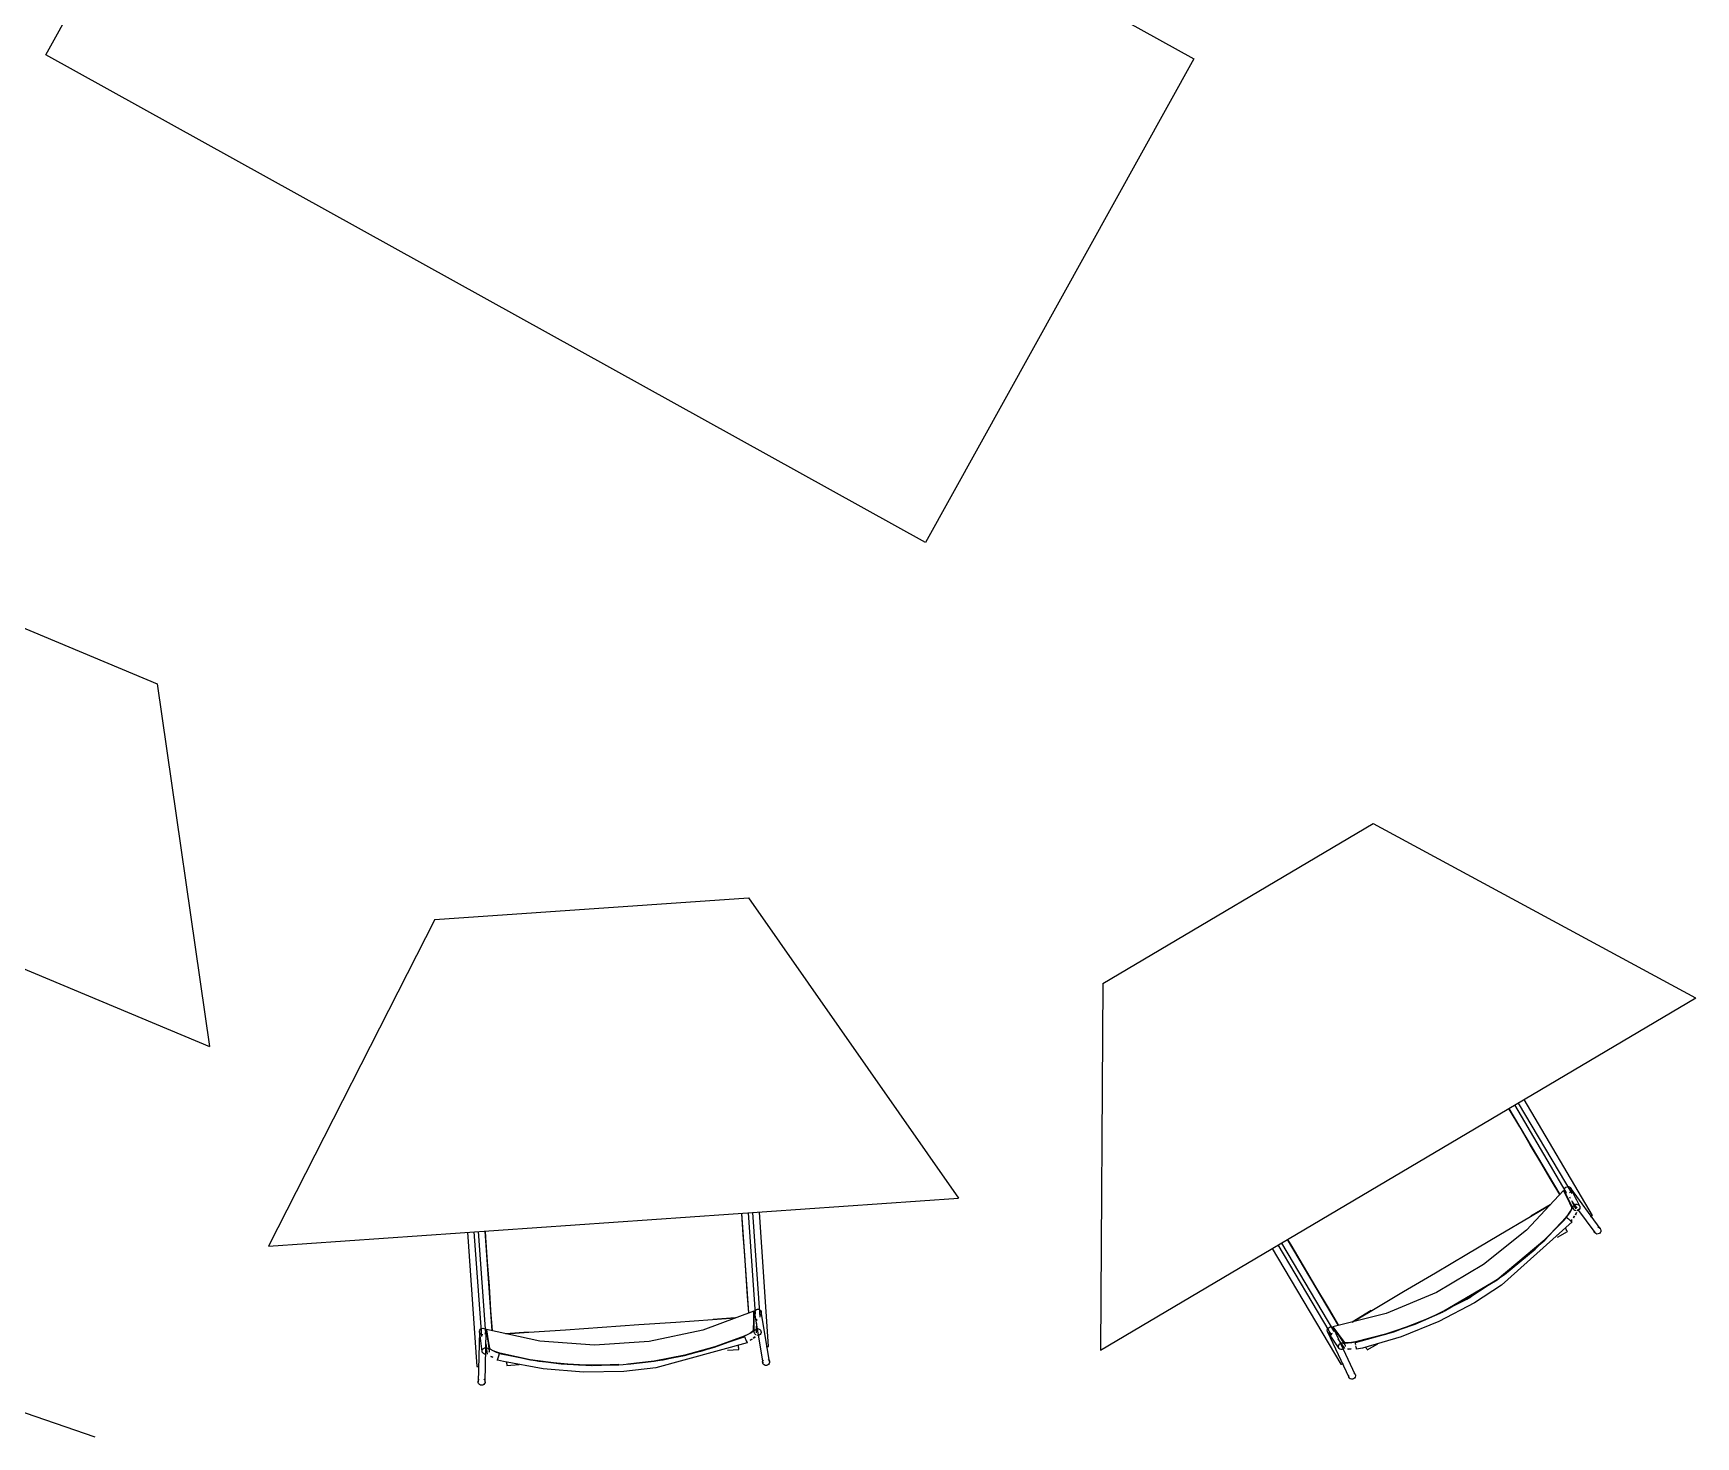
# Model space of a CAD drawing. Header units: metres. Extents: x 2.5 to 42.6, y 0.9 to 31.9.
# Drawn here: x 20.895 to 21.936, y 16.303 to 17.182 of the extents above; entities that cross this region are included whole.
import ezdxf

# ---------------------------------------------------------------- set-up
doc = ezdxf.new("R2010")
doc.units = ezdxf.units.M
for name, color, linetype in [('ARREDI', 9, 'Continuous'), ('PARETI_STRUTTURE', 7, 'Continuous'), ('PORTE_SCALE', 2, 'Continuous')]:
    doc.layers.add(name, color=color, linetype=linetype)

msp = doc.modelspace()

# ---------------------------------------------------------------- linework, layer by layer
at = {"layer": 'ARREDI'}
for points in [[(20.903, 17.1687), (21.0709, 17.4717)], [(21.0709, 17.4717), (21.6219, 17.1663)], [(21.454, 16.8633), (20.903, 17.1687)], [(21.6219, 17.1663), (21.454, 16.8633)], [(20.7911, 16.8507), (20.6061, 16.7148), (21.0056, 16.5475)], [(20.7911, 16.8507), (20.9727, 16.7747)], [(20.9727, 16.7747), (21.0056, 16.5475)], [(21.5649, 16.5869), (21.7343, 16.6872)], [(21.7343, 16.6872), (21.9362, 16.578)], [(21.1467, 16.6271), (21.3431, 16.6407)], [(21.3431, 16.6407), (21.4746, 16.4524)], [(21.1467, 16.6271), (21.0425, 16.4225), (21.4746, 16.4524)], [(21.5649, 16.5869), (21.5636, 16.3573), (21.9363, 16.578)], [(21.8511, 16.4548), (21.8458, 16.4638), (21.8392, 16.4749), (21.8326, 16.486), (21.826, 16.4971), (21.8194, 16.5083)], [(21.8542, 16.4568), (21.854, 16.4575), (21.8541, 16.4583), (21.8545, 16.4589), (21.855, 16.4594), (21.8557, 16.4597), (21.8565, 16.4598)], [(21.8565, 16.4598), (21.8572, 16.4595), (21.8578, 16.4591), (21.8579, 16.4589), (21.8582, 16.4585), (21.8583, 16.4577), (21.8582, 16.457), (21.8579, 16.4563), (21.8573, 16.4558)], [(21.855, 16.4405), (21.8566, 16.4424), (21.8578, 16.4443), (21.8586, 16.4458), (21.8587, 16.4467), (21.8561, 16.4521), (21.8535, 16.4574), (21.8302, 16.4324), (21.8034, 16.4109), (21.7739, 16.3934), (21.7423, 16.3803), (21.7091, 16.3719), (21.7125, 16.3671), (21.716, 16.3622)], [(21.8535, 16.4574), (21.8553, 16.456)], [(21.8573, 16.4534), (21.8577, 16.4526)], [(21.8584, 16.4511), (21.8591, 16.4497), (21.861, 16.4458)], [(21.3432, 16.3806), (21.3424, 16.391), (21.3416, 16.4039), (21.3407, 16.4167), (21.3398, 16.4297), (21.3389, 16.4426)], [(21.7212, 16.3749), (21.7335, 16.3822), (21.7533, 16.394), (21.7732, 16.4057), (21.793, 16.4175), (21.8129, 16.4293), (21.8327, 16.441), (21.845, 16.4483)], [(21.8551, 16.4405), (21.8417, 16.4263), (21.8118, 16.4013), (21.7786, 16.3816)], [(21.7787, 16.3816), (21.8118, 16.4013), (21.8417, 16.4262), (21.8549, 16.4404)], [(21.845, 16.4483), (21.833, 16.4412)], [(21.8587, 16.4467), (21.8586, 16.4459), (21.8579, 16.4444), (21.8566, 16.4425), (21.8551, 16.4405)], [(21.8555, 16.4404), (21.8557, 16.4402), (21.856, 16.4399), (21.8565, 16.4395)], [(21.8565, 16.4395), (21.857, 16.4391), (21.8576, 16.4386), (21.8581, 16.4381), (21.8585, 16.4378), (21.8587, 16.4376)], [(21.8588, 16.439), (21.8581, 16.4382)], [(21.8581, 16.4381), (21.8588, 16.439)], [(21.8613, 16.4446), (21.8605, 16.4448), (21.86, 16.4452), (21.8596, 16.4457), (21.8596, 16.4459), (21.8594, 16.4465), (21.8594, 16.4466), (21.8595, 16.4473), (21.8598, 16.4479), (21.8604, 16.4484), (21.8611, 16.4487), (21.8618, 16.4488)], [(21.8604, 16.4412), (21.8596, 16.44)], [(21.8597, 16.4401), (21.8604, 16.4412)], [(21.8616, 16.4435), (21.8609, 16.4419)], [(21.8609, 16.442), (21.8616, 16.4435)], [(21.8619, 16.4488), (21.8626, 16.4486), (21.8632, 16.4481), (21.8635, 16.4476), (21.8636, 16.4475), (21.8637, 16.4468), (21.8637, 16.4468), (21.8636, 16.4461), (21.8633, 16.4454), (21.8627, 16.4449), (21.862, 16.4446)], [(21.8704, 16.441), (21.871, 16.4413)], [(21.871, 16.4413), (21.8714, 16.4416), (21.8717, 16.4417), (21.8717, 16.4417), (21.8717, 16.4417)], [(21.1782, 16.4319), (21.1785, 16.4279), (21.1795, 16.4127), (21.1806, 16.3974), (21.1816, 16.3822), (21.1825, 16.3694)], [(21.8559, 16.4316), (21.8557, 16.4319), (21.8555, 16.4323), (21.8551, 16.4328), (21.8548, 16.4335)], [(21.8588, 16.4376), (21.8587, 16.4376)], [(21.8744, 16.43), (21.8737, 16.4303), (21.8731, 16.4307), (21.873, 16.4309), (21.873, 16.4309), (21.8727, 16.4313), (21.8726, 16.4321)], [(21.875, 16.4343), (21.8757, 16.4341), (21.8763, 16.4336), (21.8764, 16.4335), (21.8765, 16.4335), (21.8767, 16.433), (21.8769, 16.4323), (21.8768, 16.4315), (21.8764, 16.4309), (21.8759, 16.4304), (21.8752, 16.4301), (21.8744, 16.43)], [(21.6806, 16.4266), (21.6827, 16.4232), (21.6905, 16.4101), (21.6982, 16.3969), (21.706, 16.3837), (21.7125, 16.3727)], [(21.3403, 16.366), (21.3425, 16.367), (21.3445, 16.3682), (21.3458, 16.3692), (21.3463, 16.37), (21.3464, 16.3759), (21.3465, 16.3818), (21.3144, 16.3699), (21.2809, 16.3627), (21.2467, 16.3604), (21.2125, 16.3629), (21.1791, 16.3702), (21.1799, 16.3644), (21.1809, 16.3585)], [(21.1912, 16.3675), (21.2055, 16.3685), (21.2284, 16.3701), (21.2515, 16.3717), (21.2745, 16.3733), (21.2976, 16.3749), (21.3205, 16.3765), (21.3348, 16.3775)], [(21.3348, 16.3775), (21.3209, 16.3765)], [(21.3465, 16.3818), (21.3473, 16.3801)], [(21.3468, 16.381), (21.347, 16.3817), (21.3474, 16.3823), (21.348, 16.3827), (21.3487, 16.3829), (21.3495, 16.3829), (21.3502, 16.3826)], [(21.3481, 16.3766), (21.3481, 16.3756)], [(21.3502, 16.3826), (21.3507, 16.3821), (21.351, 16.3814), (21.3511, 16.3812), (21.3511, 16.3812), (21.3511, 16.3807), (21.3509, 16.3799), (21.3505, 16.3793), (21.3499, 16.3789)], [(21.7331, 16.3821), (21.7211, 16.3749)], [(21.7781, 16.3813), (21.7605, 16.3736), (21.742, 16.3672), (21.7232, 16.3624)], [(21.7233, 16.3624), (21.7421, 16.3673), (21.7605, 16.3736), (21.7781, 16.3813)], [(20.7476, 16.3671), (20.9338, 16.303)], [(21.1768, 16.3668), (21.176, 16.3669), (21.1754, 16.3672), (21.1749, 16.3678), (21.1746, 16.3685), (21.1746, 16.369), (21.1746, 16.369), (21.1746, 16.3692), (21.1748, 16.3699), (21.1753, 16.3705)], [(21.1753, 16.3705), (21.1759, 16.3709), (21.1767, 16.371), (21.1774, 16.3709), (21.1781, 16.3706), (21.1786, 16.37)], [(21.1782, 16.3673), (21.179, 16.3702)], [(21.1791, 16.3702), (21.1782, 16.3673)], [(21.2051, 16.3685), (21.1912, 16.3676)], [(21.3403, 16.366), (21.322, 16.3593), (21.3032, 16.3541), (21.2841, 16.3504), (21.2675, 16.3485)], [(21.2675, 16.3485), (21.284, 16.3504), (21.3031, 16.354), (21.3219, 16.3592), (21.3401, 16.3659)], [(21.3463, 16.37), (21.3459, 16.3692), (21.3445, 16.3682), (21.3426, 16.3671), (21.3403, 16.366)], [(21.3406, 16.3657), (21.3407, 16.3655), (21.3409, 16.3651), (21.3411, 16.3645)], [(21.3473, 16.3656), (21.3461, 16.3647)], [(21.3462, 16.3647), (21.3473, 16.3656)], [(21.3477, 16.3669), (21.3471, 16.3674), (21.3468, 16.368), (21.3467, 16.3686), (21.3467, 16.3688), (21.3469, 16.3695), (21.3469, 16.3695), (21.3473, 16.3701), (21.3479, 16.3705), (21.3486, 16.3707), (21.3494, 16.3706), (21.3501, 16.3703)], [(21.3481, 16.374), (21.348, 16.3724), (21.3479, 16.3681)], [(21.3481, 16.3705), (21.3482, 16.3705)], [(21.3501, 16.3703), (21.3506, 16.3698), (21.3509, 16.3692), (21.351, 16.3686), (21.351, 16.3684), (21.3509, 16.3678), (21.3508, 16.3677), (21.3504, 16.3671), (21.3498, 16.3667), (21.3491, 16.3665), (21.3483, 16.3666)], [(21.7086, 16.3678), (21.7079, 16.3675), (21.7072, 16.3676), (21.7065, 16.3678), (21.7059, 16.3683), (21.7057, 16.3687), (21.7057, 16.3687), (21.7056, 16.369), (21.7055, 16.3697), (21.7056, 16.3704)], [(21.7056, 16.3704), (21.706, 16.3711), (21.7066, 16.3715), (21.7073, 16.3718), (21.7081, 16.3718), (21.7087, 16.3715), (21.7093, 16.371)], [(21.7096, 16.3689), (21.7091, 16.3719)], [(21.7091, 16.3719), (21.7096, 16.3689)], [(21.1786, 16.3547), (21.1778, 16.3548), (21.1772, 16.3551), (21.1767, 16.3557), (21.1766, 16.3557), (21.1764, 16.3564), (21.1764, 16.3565), (21.1764, 16.3571), (21.1766, 16.3578), (21.1771, 16.3584)], [(21.1771, 16.3584), (21.1777, 16.3588), (21.1785, 16.3589), (21.1792, 16.3588), (21.1799, 16.3585), (21.1804, 16.358), (21.1804, 16.3579), (21.1806, 16.3573), (21.1807, 16.3571), (21.1807, 16.3565), (21.1804, 16.3559)], [(21.1797, 16.3548), (21.1788, 16.3607), (21.1786, 16.3621)], [(21.1874, 16.3554), (21.1849, 16.3562), (21.1828, 16.357), (21.1814, 16.3579), (21.1808, 16.3585)], [(21.1809, 16.3585), (21.1815, 16.3579), (21.1829, 16.357), (21.185, 16.3561), (21.1874, 16.3554)], [(21.1867, 16.3538), (21.1869, 16.3544), (21.187, 16.3549), (21.1871, 16.3551)], [(21.2449, 16.3477), (21.2257, 16.3487), (21.2064, 16.3513), (21.1874, 16.3554)], [(21.1875, 16.3554), (21.2065, 16.3513), (21.2258, 16.3487), (21.2449, 16.3477)], [(21.337, 16.3577), (21.337, 16.358), (21.337, 16.3585), (21.3369, 16.3591), (21.3369, 16.3599)], [(21.3411, 16.3645), (21.3414, 16.3638), (21.3417, 16.3631), (21.342, 16.3625), (21.3422, 16.3621), (21.3423, 16.3618)], [(21.3419, 16.3625), (21.3422, 16.3626)], [(21.3453, 16.3642), (21.3441, 16.3635)], [(21.3442, 16.3636), (21.3453, 16.3642)], [(21.3542, 16.3595), (21.3549, 16.3596)], [(21.3549, 16.3596), (21.3554, 16.3596), (21.3557, 16.3596), (21.3557, 16.3596), (21.3557, 16.3596)], [(21.7166, 16.3584), (21.7132, 16.3632), (21.7123, 16.3644)], [(21.7156, 16.3578), (21.7149, 16.3576), (21.7142, 16.3576), (21.7135, 16.3578), (21.7134, 16.3579), (21.7129, 16.3583), (21.7129, 16.3584), (21.7126, 16.3589), (21.7125, 16.3597), (21.7127, 16.3604)], [(21.7127, 16.3604), (21.713, 16.3611), (21.7136, 16.3615), (21.7143, 16.3618), (21.7151, 16.3618), (21.7158, 16.3615), (21.7158, 16.3615), (21.7163, 16.361), (21.7164, 16.3609), (21.7167, 16.3604), (21.7168, 16.3596)], [(21.716, 16.3622), (21.7168, 16.3619), (21.7185, 16.3618), (21.7208, 16.362), (21.7232, 16.3624)], [(21.7232, 16.3624), (21.7206, 16.362), (21.7184, 16.3618), (21.7167, 16.3619), (21.716, 16.3622)], [(21.7204, 16.3581), (21.7191, 16.358), (21.7182, 16.358)], [(21.719, 16.358), (21.7204, 16.3581)], [(21.7233, 16.3607), (21.7232, 16.3613), (21.7231, 16.3618), (21.7231, 16.362)], [(21.7239, 16.358), (21.7239, 16.3578), (21.7239, 16.3578), (21.7239, 16.3578), (21.7239, 16.3581), (21.7238, 16.3586), (21.7236, 16.3592), (21.7235, 16.36)], [(21.7295, 16.3593), (21.7298, 16.3586), (21.7302, 16.3581), (21.7304, 16.3577), (21.7306, 16.3574)], [(21.1729, 16.347), (21.1729, 16.347)], [(21.173, 16.347), (21.1733, 16.347), (21.1738, 16.347)], [(21.1738, 16.347), (21.1745, 16.3471)], [(21.1817, 16.3533), (21.1829, 16.3528)], [(21.1829, 16.3528), (21.1818, 16.3533)], [(21.186, 16.3512), (21.186, 16.351), (21.186, 16.3509), (21.186, 16.351), (21.186, 16.3513), (21.1862, 16.3518), (21.1864, 16.3524), (21.1866, 16.3531), (21.1867, 16.3538)], [(21.1916, 16.3498), (21.1916, 16.3491), (21.1917, 16.3484), (21.1917, 16.3479), (21.1917, 16.3477)], [(21.1917, 16.3476), (21.1917, 16.3477)], [(21.2619, 16.3482), (21.2455, 16.3477)], [(21.2456, 16.3477), (21.2619, 16.3482)], [(21.3529, 16.348), (21.3523, 16.3485), (21.352, 16.3491), (21.352, 16.3494), (21.352, 16.3494), (21.3519, 16.3499), (21.3521, 16.3506), (21.3525, 16.3512)], [(21.3553, 16.3515), (21.3559, 16.351), (21.3562, 16.3504), (21.3562, 16.3501), (21.3562, 16.3501), (21.3563, 16.3496), (21.3561, 16.3489), (21.3557, 16.3483), (21.355, 16.3478), (21.3543, 16.3476), (21.3536, 16.3477), (21.3529, 16.348)], [(21.7141, 16.3484), (21.7144, 16.3486), (21.7148, 16.3488)], [(21.7141, 16.3484), (21.7141, 16.3484)], [(21.7148, 16.3488), (21.7154, 16.3492)], [(21.1774, 16.3358), (21.1767, 16.3354), (21.176, 16.3353), (21.1752, 16.3354), (21.1746, 16.3357), (21.1741, 16.3363), (21.1738, 16.337), (21.1737, 16.3375), (21.1737, 16.3375), (21.1738, 16.3377), (21.174, 16.3384), (21.1745, 16.339)], [(21.1773, 16.3391), (21.1778, 16.3386), (21.178, 16.3379), (21.1781, 16.3374), (21.1781, 16.3374), (21.1781, 16.3371), (21.1778, 16.3364), (21.1774, 16.3358)], [(21.723, 16.3404), (21.7226, 16.3398), (21.722, 16.3393), (21.7213, 16.339), (21.7206, 16.3391), (21.7199, 16.3393), (21.7193, 16.3398), (21.7191, 16.3403), (21.719, 16.3405), (21.7189, 16.3412), (21.719, 16.3419)], [(21.7222, 16.343), (21.7227, 16.3425), (21.723, 16.3421), (21.7231, 16.3419), (21.7232, 16.3411), (21.723, 16.3404)]]:
    msp.add_lwpolyline(points, dxfattribs=at)
at = {"layer": 'PARETI_STRUTTURE'}
for points in [[(21.825, 16.5121), (21.8586, 16.4555)], [(21.8717, 16.4417), (21.8288, 16.5143)], [(21.8192, 16.5087), (21.8511, 16.4548)], [(21.8552, 16.4563), (21.8229, 16.5109)], [(21.8596, 16.4457), (21.8543, 16.4562)], [(21.8544, 16.4564), (21.855, 16.4555)], [(21.8765, 16.4335), (21.8579, 16.4589)], [(21.8588, 16.4503), (21.8618, 16.4463)], [(21.8601, 16.448), (21.8591, 16.4497)], [(21.3388, 16.443), (21.3431, 16.3806)], [(21.3475, 16.3801), (21.3431, 16.4433)], [(21.3456, 16.4435), (21.3501, 16.3779)], [(21.3557, 16.3596), (21.3499, 16.4438)], [(21.7954, 16.3908), (21.8164, 16.4046), (21.8358, 16.4205), (21.8535, 16.4382), (21.8554, 16.4404)], [(21.8622, 16.4456), (21.873, 16.4309)], [(21.1671, 16.4312), (21.1729, 16.347)], [(21.1758, 16.369), (21.1714, 16.4315)], [(21.1739, 16.4316), (21.1783, 16.3678)], [(21.1825, 16.3694), (21.1782, 16.4319)], [(21.8588, 16.4376), (21.8146, 16.398), (21.7977, 16.387)], [(21.8497, 16.428), (21.8559, 16.4316)], [(21.6711, 16.421), (21.7141, 16.3484)], [(21.7067, 16.3693), (21.6748, 16.4232)], [(21.6769, 16.4244), (21.7095, 16.3694)], [(21.7126, 16.3728), (21.6807, 16.4266)], [(21.7231, 16.362), (21.7473, 16.3687), (21.7706, 16.3779), (21.7929, 16.3893), (21.7954, 16.3907)], [(21.7977, 16.387), (21.7753, 16.3752), (21.7518, 16.3657), (21.7276, 16.3586), (21.7239, 16.3578)], [(21.3467, 16.3686), (21.3466, 16.3803)], [(21.3468, 16.3805), (21.352, 16.3494)], [(21.3562, 16.3501), (21.3511, 16.3812)], [(21.1746, 16.369), (21.1738, 16.3375)], [(21.1764, 16.3565), (21.1748, 16.3682)], [(21.176, 16.3658), (21.1758, 16.3687)], [(21.1781, 16.3374), (21.1789, 16.3689)], [(21.1791, 16.3687), (21.1791, 16.3686), (21.1791, 16.3685), (21.1791, 16.3683), (21.1792, 16.3682), (21.1792, 16.3681), (21.1792, 16.368), (21.1792, 16.3678), (21.1792, 16.3677), (21.1792, 16.3676), (21.1793, 16.3674), (21.1793, 16.3673), (21.1793, 16.3672), (21.1793, 16.367), (21.1793, 16.3669), (21.1794, 16.3668), (21.1794, 16.3667), (21.1794, 16.3665), (21.1794, 16.3664), (21.1794, 16.3663), (21.1794, 16.3661), (21.1795, 16.366), (21.1795, 16.3659), (21.1795, 16.3658), (21.1795, 16.3656), (21.1795, 16.3655), (21.1796, 16.3654), (21.1796, 16.3652), (21.1796, 16.3651), (21.1796, 16.365), (21.1796, 16.3648), (21.1796, 16.3647), (21.1796, 16.3646), (21.1797, 16.3644), (21.1797, 16.3643), (21.1797, 16.3642), (21.1797, 16.3641), (21.1797, 16.3639), (21.1798, 16.3638), (21.1798, 16.3637), (21.1798, 16.3635), (21.1798, 16.3634), (21.1798, 16.3633), (21.1798, 16.3632), (21.1799, 16.363), (21.1799, 16.3629), (21.1799, 16.3628), (21.1799, 16.3626), (21.1799, 16.3625), (21.18, 16.3624), (21.18, 16.3622), (21.18, 16.3621), (21.18, 16.362), (21.18, 16.3618), (21.18, 16.3617), (21.1801, 16.3616), (21.1801, 16.3615), (21.1801, 16.3613), (21.1801, 16.3612), (21.1801, 16.3611), (21.1801, 16.3609), (21.1802, 16.3608), (21.1802, 16.3607), (21.1802, 16.3605), (21.1802, 16.3604), (21.1802, 16.3603), (21.1802, 16.3602), (21.1803, 16.36), (21.1803, 16.3599), (21.1803, 16.3598), (21.1803, 16.3596), (21.1803, 16.3595), (21.1804, 16.3594), (21.1804, 16.3593), (21.1804, 16.3591), (21.1804, 16.359), (21.1804, 16.3589), (21.1804, 16.3587), (21.1805, 16.3586), (21.1805, 16.3585), (21.1805, 16.3583), (21.1805, 16.3582), (21.1805, 16.3581), (21.1806, 16.3579), (21.1806, 16.3578), (21.1806, 16.3577), (21.1806, 16.3576), (21.1806, 16.3574), (21.1806, 16.3573), (21.1806, 16.3572), (21.1806, 16.3571)], [(21.2647, 16.3483), (21.2896, 16.3513), (21.314, 16.3568), (21.3378, 16.3647), (21.3406, 16.3657)], [(21.3482, 16.3705), (21.348, 16.3724)], [(21.7057, 16.3687), (21.7191, 16.3403)], [(21.7129, 16.3584), (21.7062, 16.3681)], [(21.7083, 16.3666), (21.7068, 16.3691)], [(21.723, 16.3421), (21.7096, 16.3706)], [(21.7098, 16.3706), (21.7099, 16.3705), (21.71, 16.3704), (21.71, 16.3703), (21.7101, 16.3701), (21.7102, 16.37), (21.7102, 16.3699), (21.7103, 16.3698), (21.7104, 16.3697), (21.7105, 16.3696), (21.7105, 16.3695), (21.7106, 16.3694), (21.7107, 16.3693), (21.7108, 16.3692), (21.7108, 16.3691), (21.7109, 16.3689), (21.711, 16.3688), (21.7111, 16.3687), (21.7111, 16.3686), (21.7112, 16.3685), (21.7113, 16.3684), (21.7114, 16.3683), (21.7114, 16.3682), (21.7115, 16.3681), (21.7116, 16.368), (21.7117, 16.3679), (21.7117, 16.3678), (21.7118, 16.3676), (21.7119, 16.3675), (21.7119, 16.3674), (21.712, 16.3673), (21.7121, 16.3672), (21.7122, 16.3671), (21.7122, 16.367), (21.7123, 16.3669), (21.7124, 16.3668), (21.7125, 16.3667), (21.7125, 16.3666), (21.7126, 16.3665), (21.7127, 16.3664), (21.7128, 16.3662), (21.7128, 16.3661), (21.7129, 16.366), (21.713, 16.3659), (21.7131, 16.3658), (21.7131, 16.3657), (21.7132, 16.3656), (21.7133, 16.3655), (21.7134, 16.3654), (21.7134, 16.3653), (21.7135, 16.3652), (21.7136, 16.365), (21.7137, 16.3649), (21.7137, 16.3648), (21.7138, 16.3647), (21.7139, 16.3646), (21.7139, 16.3645), (21.714, 16.3644), (21.7141, 16.3643), (21.7142, 16.3642), (21.7142, 16.3641), (21.7143, 16.364), (21.7144, 16.3639), (21.7145, 16.3638), (21.7145, 16.3636), (21.7146, 16.3635), (21.7147, 16.3634), (21.7148, 16.3633), (21.7148, 16.3632), (21.7149, 16.3631), (21.715, 16.363), (21.7151, 16.3629), (21.7151, 16.3628), (21.7152, 16.3627), (21.7153, 16.3626), (21.7154, 16.3624), (21.7154, 16.3623), (21.7155, 16.3622), (21.7156, 16.3621), (21.7157, 16.362), (21.7157, 16.3619), (21.7158, 16.3618), (21.7159, 16.3617), (21.7159, 16.3616), (21.716, 16.3615), (21.7161, 16.3614), (21.7162, 16.3613), (21.7162, 16.3612), (21.7163, 16.361), (21.7164, 16.3609), (21.7164, 16.3609)], [(21.1788, 16.3607), (21.1789, 16.3588)], [(21.1871, 16.3551), (21.2117, 16.3503), (21.2367, 16.348), (21.2618, 16.3481), (21.2647, 16.3483)], [(21.3423, 16.3618), (21.2851, 16.3462), (21.265, 16.344)], [(21.3299, 16.3572), (21.337, 16.3577)], [(21.7136, 16.3625), (21.7141, 16.3616)], [(21.7306, 16.3574), (21.7371, 16.3613)], [(21.265, 16.344), (21.2397, 16.3435), (21.2145, 16.3455), (21.1896, 16.3501), (21.186, 16.351)], [(21.1917, 16.3476), (21.1994, 16.3482)]]:
    msp.add_lwpolyline(points, dxfattribs=at)
at = {"layer": 'PORTE_SCALE'}
msp.add_arc((27.9991, 19.5667), 6.8829, 206.84905, 206.94693, dxfattribs=at)

doc.saveas('drawing.dxf')
